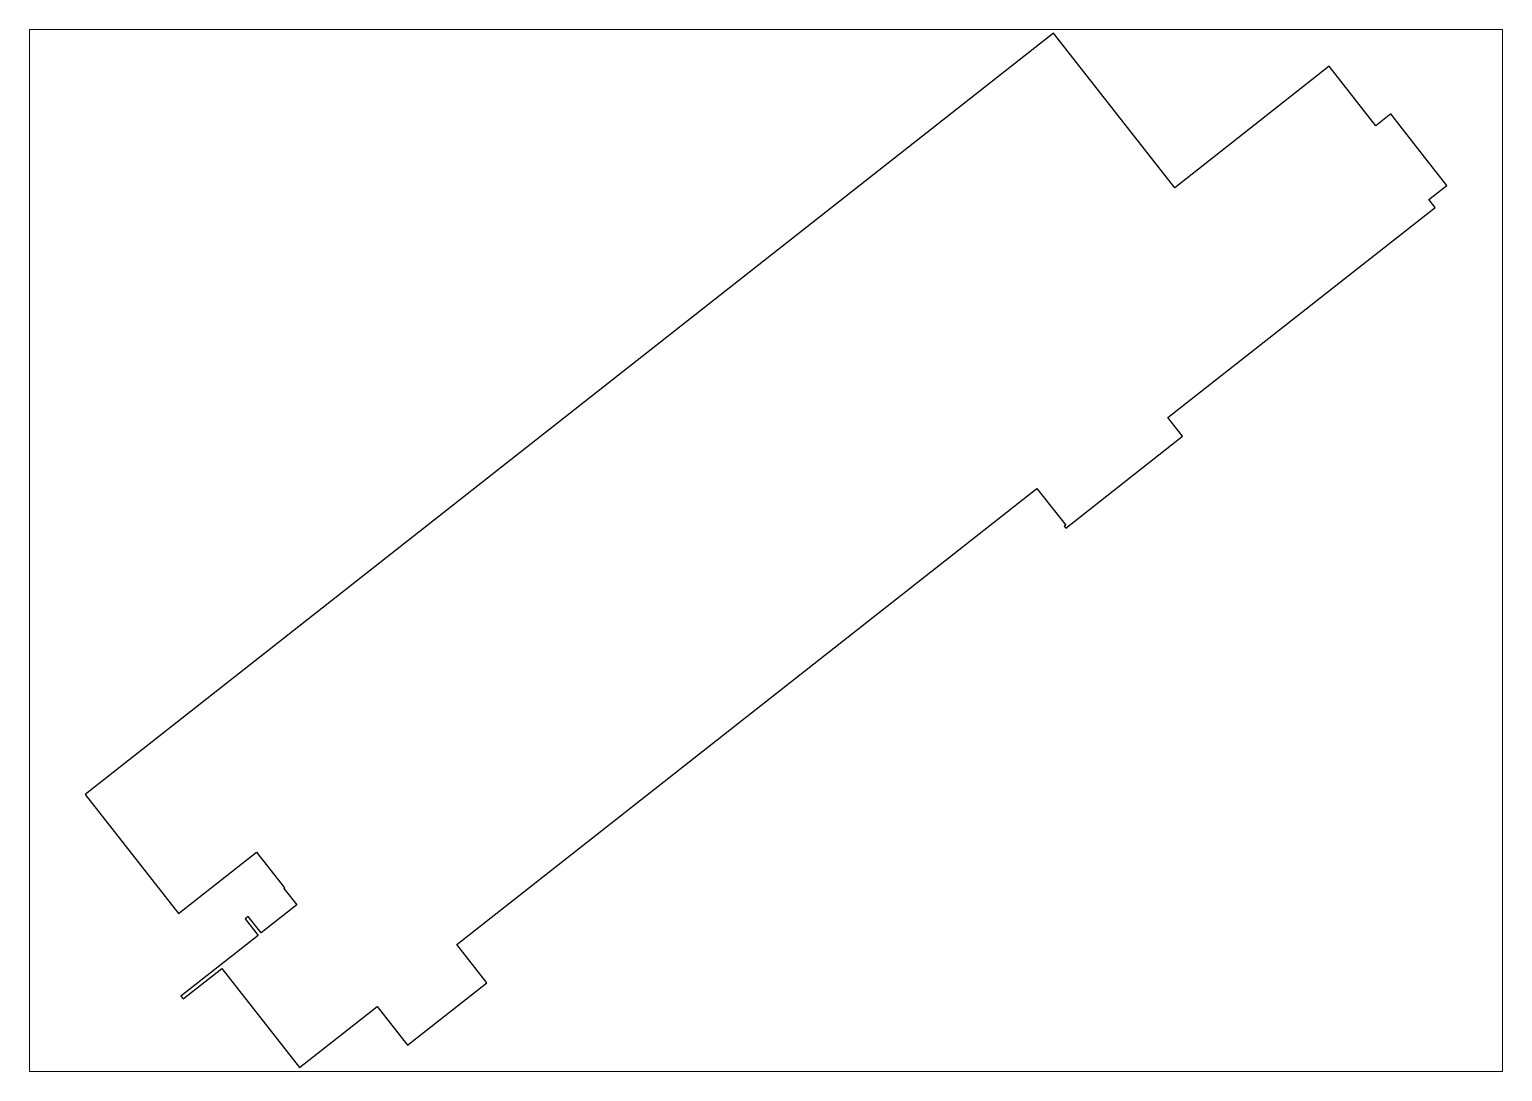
# Paper-space layout 'Présentation1' of a CAD drawing. Header units: metres. Extents: x 30 to 267, y 21 to 189.
# The model-space entities are those that its viewports show. They can reach past a viewport. Long polylines and large blocks are cut down to what shows.
import ezdxf

# ---------------------------------------------------------------- set-up
doc = ezdxf.new("R2010")
doc.units = ezdxf.units.M
doc.header["$LTSCALE"] = 5080
doc.layers.add('HEIG-FLOOR', color=10, linetype='Continuous')

msp = doc.modelspace()

# ---------------------------------------------------------------- linework, layer by layer
at = {"layer": 'HEIG-FLOOR', "flags": 128}
msp.add_lwpolyline([(2540426.04, 1181241.03), (2540433.46, 1181231.59), (2540439.64, 1181236.45), (2540441.87, 1181233.62), (2540441.81, 1181233.58), (2540442.85, 1181232.26), (2540440.02, 1181230.04), (2540438.98, 1181231.36), (2540438.75, 1181231.17), (2540439.78, 1181229.85), (2540433.65, 1181225.03), (2540433.83, 1181224.8), (2540436.9, 1181227.21), (2540443.07, 1181219.36), (2540449.23, 1181224.2), (2540451.64, 1181221.14), (2540457.95, 1181226.09), (2540455.57, 1181229.13), (2540501.62, 1181265.33), (2540503.91, 1181262.42), (2540503.8, 1181262.33), (2540503.92, 1181262.17), (2540513.2, 1181269.47), (2540512.02, 1181270.96), (2540533.24, 1181287.64), (2540532.75, 1181288.27), (2540534.17, 1181289.38), (2540532.44, 1181291.59), (2540531.02, 1181293.39), (2540529.72, 1181295.05), (2540528.54, 1181294.12), (2540524.84, 1181298.84), (2540512.57, 1181289.2), (2540502.93, 1181301.46)], close=True, dxfattribs=at)

psp = doc.layouts.new('Présentation1')

# ---------------------------------------------------------------- viewports
at = {"layer": 'HEIG-FLOOR', "view_target_point": (2540480.43, 1181263.58)}
psp.add_viewport(center=(148.5, 105), size=(237.6, 168), view_center_point=(-0.32, -3.18), view_height=82.7178, dxfattribs=at)

doc.saveas('drawing.dxf')
